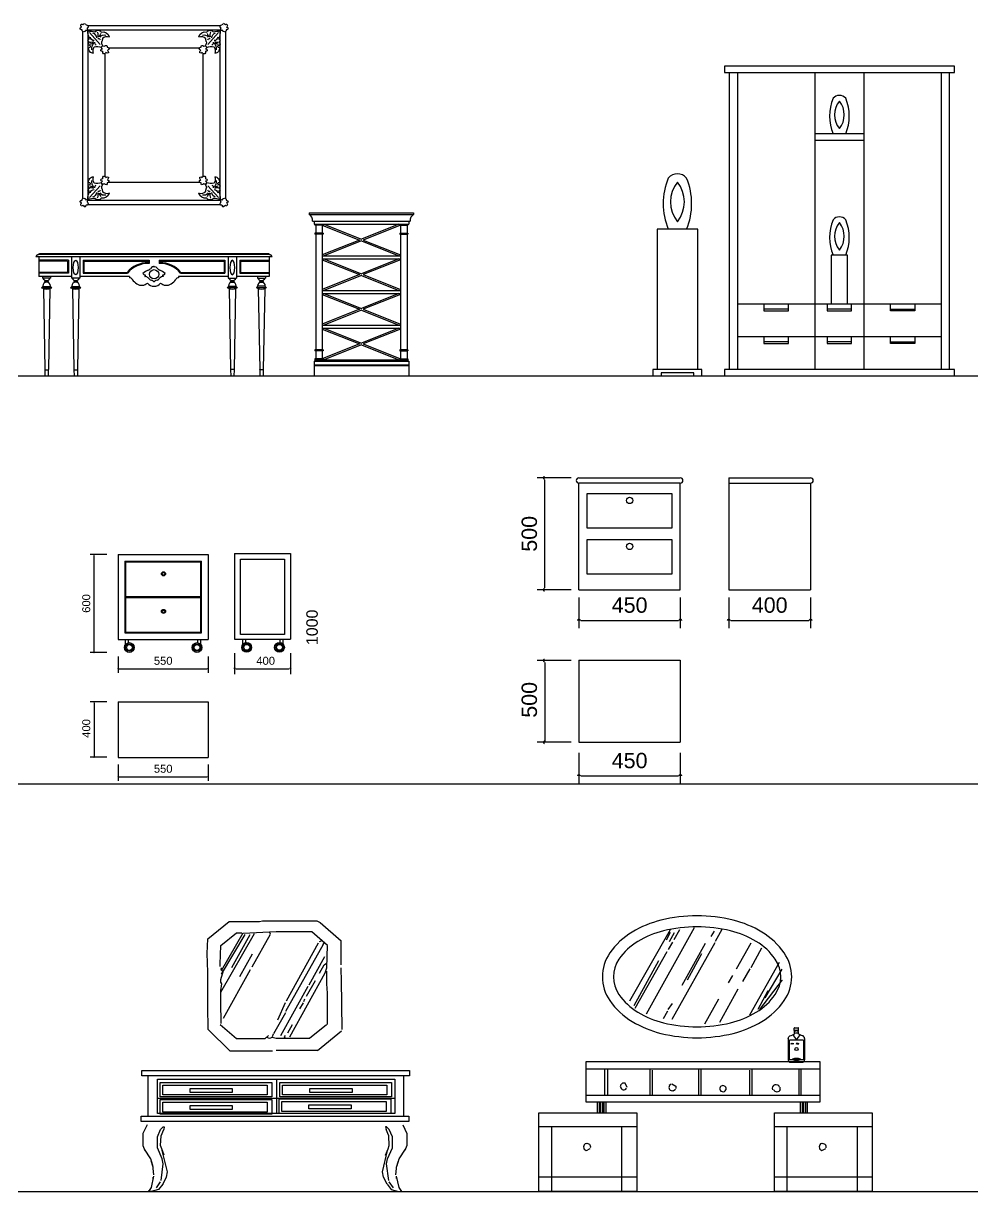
# Model space of a CAD drawing. Header units: inches. Extents: x 6.9 to 49.4, y 11.8 to 36.5.
# Drawn here: x 32.39 to 38.21, y 17.42 to 24.59 of the extents above; entities that cross this region are included whole.
import ezdxf

# ---------------------------------------------------------------- set-up
doc = ezdxf.new("R2010")
doc.units = ezdxf.units.IN
doc.header["$MEASUREMENT"] = 0
doc.layers.add('02', color=2, linetype='Continuous')
doc.layers.add('1', color=1, linetype='Continuous')
doc.styles.get("Standard").update_dxf_attribs({"font": 'arial.ttf'})

msp = doc.modelspace()

# ---------------------------------------------------------------- linework, layer by layer
at = {"layer": '02'}
for p, q in [((35.7457, 21.7993), (35.5362, 21.7993)), ((35.7928, 21.7993), (36.4141, 21.7993)), ((36.711, 21.7993), (36.711, 21.1126)), ((36.711, 21.7993), (37.2125, 21.7993)), ((35.7928, 21.1126), (35.7928, 21.7666)), ((36.4141, 21.7666), (35.7928, 21.7666)), ((36.4141, 21.1126), (36.4141, 21.7666)), ((36.711, 21.7666), (37.2125, 21.7666)), ((37.2125, 21.7666), (37.2125, 21.1126)), ((36.365, 21.7012), (35.8418, 21.7012)), ((35.8418, 21.7012), (35.8418, 21.4927)), ((36.365, 21.4927), (36.365, 21.7012)), ((35.8418, 21.4927), (36.365, 21.4927)), ((36.365, 21.4191), (35.8418, 21.4191)), ((35.8418, 21.4191), (35.8418, 21.2107)), ((36.365, 21.2107), (36.365, 21.4191)), ((32.8986, 21.3288), (32.7979, 21.3288)), ((32.9697, 21.3288), (33.5197, 21.3288)), ((32.9697, 21.3288), (32.9697, 20.8088)), ((33.0097, 21.2888), (33.4797, 21.2888)), ((33.0097, 21.2888), (33.0097, 20.8488)), ((33.0147, 21.2838), (33.0147, 21.0713)), ((33.0147, 21.2838), (33.4747, 21.2838)), ((33.4747, 21.0713), (33.4747, 21.2838)), ((33.4797, 20.8488), (33.4797, 21.2888)), ((33.5197, 21.3288), (33.5197, 20.8088)), ((33.6827, 21.3358), (33.6827, 20.8098)), ((33.6827, 21.3358), (34.0241, 21.3358)), ((34.0241, 21.3358), (34.0241, 20.8098)), ((35.8418, 21.2107), (36.365, 21.2107)), ((33.0147, 21.0713), (33.4747, 21.0713)), ((33.0147, 21.0663), (33.4747, 21.0663)), ((33.0147, 21.0663), (33.0147, 20.8538)), ((33.4747, 20.8538), (33.4747, 21.0663)), ((35.7457, 21.1126), (35.5362, 21.1126)), ((35.7928, 21.1126), (36.4141, 21.1126)), ((35.7928, 21.0655), (35.7928, 20.8771)), ((36.4141, 21.0655), (36.4141, 20.8771)), ((36.711, 21.1126), (37.2125, 21.1126)), ((36.711, 21.0655), (36.711, 20.8771)), ((37.2125, 21.0655), (37.2125, 20.8771)), ((33.0097, 20.8488), (33.4797, 20.8488)), ((33.0147, 20.8538), (33.4747, 20.8538)), ((32.9697, 20.8088), (33.5197, 20.8088)), ((33.0147, 20.778), (33.0147, 20.8088)), ((33.0327, 20.7884), (33.0327, 20.8088)), ((33.4567, 20.7884), (33.4567, 20.8088)), ((33.4747, 20.778), (33.4747, 20.8088)), ((33.6827, 20.8098), (34.0241, 20.8098)), ((33.7338, 20.779), (33.7338, 20.8098)), ((33.7518, 20.7894), (33.7518, 20.8098)), ((33.9624, 20.7894), (33.9624, 20.8098)), ((33.9804, 20.779), (33.9804, 20.8098)), ((32.8986, 20.7288), (32.7979, 20.7288)), ((32.9697, 20.7042), (32.9697, 20.6036)), ((33.5197, 20.7042), (33.5197, 20.6036)), ((33.6827, 20.7244), (33.6827, 20.5962)), ((34.0241, 20.7244), (34.0241, 20.5962)), ((35.7457, 20.6792), (35.5362, 20.6792)), ((35.5833, 20.6674), (35.5833, 20.1775)), ((35.7928, 20.681), (35.7928, 20.1794)), ((35.7928, 20.681), (36.4141, 20.681)), ((36.4141, 20.681), (36.4141, 20.1794)), ((32.8986, 20.4256), (32.7979, 20.4256)), ((32.8225, 20.4195), (32.8225, 20.0865)), ((32.9697, 20.4256), (32.9697, 20.0842)), ((32.9697, 20.4256), (33.5197, 20.4256)), ((33.5197, 20.4256), (33.5197, 20.0842)), ((35.7457, 20.1775), (35.5362, 20.1775)), ((35.7928, 20.1794), (36.4141, 20.1794)), ((32.8986, 20.0865), (32.7979, 20.0865)), ((32.9697, 20.0842), (33.5197, 20.0842)), ((35.7928, 20.1123), (35.7928, 19.9239)), ((36.4141, 20.1123), (36.4141, 19.9239)), ((32.9697, 20.0422), (32.9697, 19.9416)), ((33.5197, 20.0422), (33.5197, 19.9416)), ((33.5175, 18.9731), (33.6488, 19.0788)), ((33.6488, 19.0788), (33.8347, 19.0788)), ((33.8347, 19.0788), (33.8539, 19.082)), ((33.8539, 19.082), (34.1871, 19.082)), ((34.1871, 19.082), (34.2064, 19.0724)), ((34.2064, 19.0724), (34.3345, 18.9603)), ((33.5976, 18.9314), (33.6937, 19.0083)), ((33.6648, 18.7969), (33.777, 18.9987)), ((33.6937, 19.0083), (33.7257, 19.0083)), ((33.9372, 19.0148), (33.7353, 19.0051)), ((33.7898, 18.8001), (33.902, 19.0019)), ((33.902, 19.0019), (33.8988, 19.0115)), ((34.1551, 19.0148), (33.9372, 19.0148)), ((34.2512, 18.9314), (34.1551, 19.0148)), ((36.2065, 18.5128), (36.5011, 19.0412)), ((36.3303, 18.9671), (36.3531, 19.0137)), ((36.3478, 18.9556), (36.3793, 19.0111)), ((36.3768, 18.9675), (36.4111, 19.0288)), ((36.6032, 18.9869), (36.6233, 19.019)), ((36.6296, 18.9581), (36.6696, 19.031)), ((33.5143, 18.8834), (33.5175, 18.9731)), ((33.5944, 18.8161), (33.5976, 18.9314)), ((34.2256, 18.9379), (33.9949, 18.5277)), ((34.0013, 18.5918), (34.1967, 18.9475)), ((34.216, 18.9603), (34.1999, 18.9539)), ((34.2256, 18.9379), (34.232, 18.9475)), ((34.248, 18.7937), (34.2512, 18.9314)), ((34.3345, 18.8129), (34.3345, 18.9603)), ((36.3425, 18.9062), (36.3682, 18.9529)), ((36.3636, 18.4793), (36.6268, 18.9493)), ((36.4257, 18.689), (36.5687, 18.9459)), ((36.7588, 18.7881), (36.8475, 18.9487)), ((36.8488, 18.7976), (36.9146, 18.9173)), ((33.5175, 18.768), (33.5143, 18.8834)), ((34.1391, 18.6911), (34.2352, 18.8642)), ((36.1364, 18.5471), (36.3338, 18.8945)), ((36.4574, 18.7212), (36.546, 18.8818)), ((33.5944, 18.8033), (33.5944, 18.8161)), ((33.6008, 18.7937), (33.5976, 18.7873)), ((33.5976, 18.7873), (33.6072, 18.7712)), ((33.5976, 18.7232), (33.6136, 18.7776)), ((33.6136, 18.4861), (33.7802, 18.7841)), ((34.2031, 18.7616), (34.232, 18.8129)), ((34.232, 18.8129), (34.2448, 18.8225)), ((34.2384, 18.7648), (34.248, 18.7937)), ((34.248, 18.6975), (34.248, 18.7744)), ((34.3345, 18.7808), (34.3345, 18.7937)), ((34.3377, 18.7232), (34.3345, 18.7808)), ((36.1305, 18.5644), (36.282, 18.8388)), ((36.7973, 18.71), (36.8431, 18.7889)), ((33.5175, 18.5309), (33.5175, 18.768)), ((33.5976, 18.7072), (33.5976, 18.7232)), ((33.604, 18.6975), (33.5976, 18.7072)), ((34.0205, 18.3707), (34.2384, 18.7648)), ((34.123, 18.6206), (34.1775, 18.7168)), ((34.3409, 18.4156), (34.3377, 18.7232)), ((36.7102, 18.7035), (36.7359, 18.7473)), ((36.9005, 18.5392), (37.0413, 18.7205)), ((33.5976, 18.6559), (33.604, 18.6975)), ((33.5976, 18.5469), (33.5976, 18.6559)), ((33.966, 18.3803), (34.1327, 18.6815)), ((34.2512, 18.6399), (34.248, 18.6975)), ((34.2512, 18.4476), (34.2512, 18.6399)), ((36.6572, 18.4615), (36.7687, 18.6659)), ((36.8918, 18.542), (36.9518, 18.6558)), ((33.9468, 18.4765), (33.9949, 18.5822)), ((34.0814, 18.5437), (34.1038, 18.579)), ((34.107, 18.5886), (34.1134, 18.6046)), ((36.3398, 18.5401), (36.3657, 18.5752)), ((36.5643, 18.452), (36.6501, 18.6038)), ((33.5207, 18.4444), (33.5175, 18.5309)), ((33.6008, 18.4925), (33.5976, 18.5469)), ((33.6008, 18.454), (33.6008, 18.4925)), ((33.9949, 18.5181), (33.9212, 18.3899)), ((36.3113, 18.4847), (36.337, 18.5314)), ((33.5207, 18.4156), (33.5207, 18.4444)), ((33.6552, 18.2842), (33.5207, 18.4156)), ((33.5944, 18.4476), (33.6937, 18.3611)), ((34.0077, 18.3963), (34.0365, 18.4476)), ((34.2448, 18.4444), (34.1423, 18.3611)), ((37.1128, 18.4095), (37.1128, 18.4239)), ((37.1158, 18.4269), (37.1357, 18.4269)), ((37.1387, 18.4095), (37.1387, 18.4239)), ((33.6937, 18.3611), (33.8699, 18.3611)), ((33.8699, 18.3611), (33.8891, 18.3803)), ((33.8955, 18.3611), (33.8795, 18.3675)), ((33.9116, 18.3675), (33.8955, 18.3611)), ((33.9372, 18.3611), (33.9116, 18.3675)), ((33.9148, 18.3739), (33.9212, 18.3899)), ((34.1423, 18.3611), (33.9372, 18.3611)), ((33.9885, 18.3707), (33.9949, 18.3803)), ((33.9949, 18.3643), (33.9885, 18.3707)), ((34.1903, 18.2874), (34.3377, 18.4092)), ((37.0758, 18.3613), (37.0758, 18.2304)), ((37.1142, 18.4068), (37.1128, 18.4095)), ((37.1373, 18.4068), (37.1387, 18.4095)), ((37.1758, 18.3613), (37.1758, 18.2304)), ((33.9148, 18.2842), (33.6552, 18.2842)), ((34.1903, 18.2874), (33.9372, 18.2874)), ((37.0908, 18.2154), (37.1608, 18.2154)), ((36.0505, 18.0786), (36.0448, 18.064)), ((36.0591, 18.0874), (36.0533, 18.0815)), ((36.0765, 18.0875), (36.0591, 18.0874)), ((36.0884, 18.0615), (36.0765, 18.0875)), ((36.3584, 18.0813), (36.3468, 18.0725)), ((36.3613, 18.0842), (36.3875, 18.0699)), ((36.3875, 18.0699), (36.3876, 18.0554)), ((37.0268, 18.0494), (37.0267, 18.0639)), ((36.3703, 18.0407), (36.3848, 18.0496)), ((33.1458, 17.8324), (33.1201, 17.7779)), ((33.1201, 17.7779), (33.1201, 17.7042)), ((33.2099, 17.7587), (33.2291, 17.8036)), ((33.2291, 17.8036), (33.2451, 17.8196)), ((33.2323, 17.7651), (33.2483, 17.8036)), ((33.2451, 17.8196), (33.2515, 17.8196)), ((33.2515, 17.8196), (33.2483, 17.8036)), ((34.6139, 17.8196), (34.6074, 17.8196)), ((34.6074, 17.8196), (34.6107, 17.8036)), ((34.6267, 17.7651), (34.6107, 17.8036)), ((34.6299, 17.8036), (34.6139, 17.8196)), ((34.6491, 17.7587), (34.6299, 17.8036)), ((34.7132, 17.8324), (34.7388, 17.7779)), ((34.7388, 17.7779), (34.7388, 17.7042)), ((33.1201, 17.7042), (33.133, 17.6754)), ((33.2099, 17.6914), (33.2099, 17.7587)), ((33.2291, 17.7042), (33.2323, 17.7651)), ((33.2355, 17.685), (33.2291, 17.7042)), ((34.6235, 17.685), (34.6299, 17.7042)), ((34.6299, 17.7042), (34.6267, 17.7651)), ((34.6491, 17.6914), (34.6491, 17.7587)), ((34.7388, 17.7042), (34.726, 17.6754)), ((33.1682, 17.6241), (33.1298, 17.6818)), ((33.181, 17.5825), (33.1682, 17.6241)), ((33.2387, 17.6241), (33.2099, 17.6914)), ((33.2515, 17.6466), (33.2355, 17.685)), ((33.2707, 17.544), (33.2387, 17.6754)), ((33.2451, 17.5921), (33.2387, 17.6241)), ((34.5882, 17.544), (34.6203, 17.6754)), ((34.6074, 17.6466), (34.6235, 17.685)), ((34.6139, 17.5921), (34.6203, 17.6241)), ((34.6203, 17.6241), (34.6491, 17.6914)), ((34.6779, 17.5825), (34.6908, 17.6241)), ((34.6908, 17.6241), (34.7292, 17.6818)), ((35.8593, 17.6848), (35.8361, 17.6729)), ((37.3032, 17.6848), (37.2801, 17.6729)), ((33.1842, 17.5729), (33.1714, 17.6113)), ((33.1842, 17.5633), (33.1842, 17.5729)), ((33.1874, 17.5248), (33.1842, 17.5633)), ((33.2323, 17.4896), (33.2451, 17.5921)), ((34.6267, 17.4896), (34.6139, 17.5921)), ((34.6715, 17.5248), (34.6747, 17.5633)), ((34.6747, 17.5729), (34.6876, 17.6113)), ((34.6747, 17.5633), (34.6747, 17.5729)), ((33.1842, 17.5024), (33.1842, 17.512)), ((33.2034, 17.4447), (33.2291, 17.4832)), ((33.2419, 17.4671), (33.2643, 17.512)), ((33.2643, 17.512), (33.2707, 17.544)), ((34.5946, 17.512), (34.5882, 17.544)), ((34.6171, 17.4671), (34.5946, 17.512)), ((34.6555, 17.4447), (34.6299, 17.4832)), ((34.6747, 17.5024), (34.6747, 17.512)), ((33.1714, 17.4223), (33.1522, 17.4255)), ((33.2163, 17.4351), (33.1714, 17.4223)), ((33.2419, 17.4671), (33.2163, 17.4351)), ((34.6171, 17.4671), (34.6427, 17.4351)), ((34.6427, 17.4351), (34.6876, 17.4223)), ((34.6876, 17.4223), (34.7068, 17.4255))]:
    msp.add_line(p, q, dxfattribs=at)
msp.add_lwpolyline([(33.7185, 21.3012), (33.9888, 21.3012), (33.9888, 20.8385), (33.7185, 20.8385)], close=True, dxfattribs=at)
for points in [[(35.9823, 18.5935, 0.106921), (36.1195, 18.4652, 0.074173), (36.295, 18.3929, 0.122014), (36.7384, 18.3929, 0.074173), (36.9139, 18.4652, 0.106921), (37.0511, 18.5935, 0.312492), (37.0511, 18.8858, 0.106921), (36.9139, 19.0141, 0.074173), (36.7384, 19.0865, 0.122014), (36.295, 19.0865, 0.074173), (36.1195, 19.0141, 0.106921), (35.9823, 18.8858, 0.312492), (35.9823, 18.5935)], [(36.0374, 18.6317, 0.106921), (36.1539, 18.5227, 0.074173), (36.3111, 18.4579, 0.122014), (36.7223, 18.4579, 0.074173), (36.8794, 18.5227, 0.106921), (36.996, 18.6317, 0.312492), (36.996, 18.8476, 0.106921), (36.8794, 18.9566, 0.074173), (36.7223, 19.0214, 0.122014), (36.3111, 19.0214, 0.074173), (36.1539, 18.9566, 0.106921), (36.0374, 18.8476, 0.312492), (36.0374, 18.6317)], [(37.1048, 18.2296), (37.0867, 18.2296, -0.414214), (37.0837, 18.2326), (37.0837, 18.3497, -0.414214), (37.0867, 18.3527), (37.1657, 18.3527, -0.414214), (37.1687, 18.3497), (37.1687, 18.2326, -0.414214), (37.1657, 18.2296), (37.1475, 18.2296)]]:
    msp.add_lwpolyline(points, format="xyb", dxfattribs=at)
for points in [[(33.802, 19.0032), (33.5954, 18.6427)], [(33.7332, 19.007), (33.5996, 18.7764)], [(33.745, 18.9989), (33.5996, 18.7561)], [(36.352, 19.0277), (36.1026, 18.5896)], [(33.7897, 18.8775), (33.713, 18.7397)], [(37.0197, 18.8267), (36.8387, 18.5052)], [(37.0358, 18.7865), (36.9312, 18.6097)], [(35.8371, 17.9706), (35.8371, 18.2198), (37.2691, 18.2198), (37.2691, 17.9706), (35.8371, 17.9706)], [(33.1131, 18.1326), (33.1131, 18.1646), (34.7539, 18.1646), (34.7539, 18.1326), (33.1131, 18.1326)], [(33.1498, 18.1326), (33.1498, 17.8813)], [(34.7176, 18.1284), (34.7176, 17.8856)], [(35.8371, 18.1756), (37.2691, 18.1756)], [(35.9498, 18.1756), (35.9498, 18.0108)], [(35.9699, 18.0108), (35.9699, 18.1756)], [(36.2273, 18.1716), (36.2273, 18.0108)], [(36.2434, 18.0108), (36.2434, 18.1675)], [(36.5249, 18.1756), (36.5249, 18.0108)], [(36.541, 18.0108), (36.541, 18.1716)], [(36.8387, 18.1675), (36.8387, 18.0108)], [(36.8548, 18.0108), (36.8548, 18.1716)], [(37.1403, 18.1756), (37.1403, 18.0148)], [(37.1524, 18.1756), (37.1524, 18.0108)], [(33.2105, 17.9016), (33.2105, 18.1124), (34.6649, 18.1124), (34.6649, 17.9016), (33.2105, 17.9016)], [(33.2269, 18.0028), (33.2269, 18.0921), (33.9111, 18.0921), (33.9111, 18.0028), (33.2269, 18.0028)], [(33.2429, 18.015), (33.2429, 18.0757), (33.8829, 18.0757), (33.8829, 18.015), (33.2429, 18.015)], [(33.409, 18.031), (33.409, 18.0555), (33.6683, 18.0555), (33.6683, 18.031), (33.409, 18.031)], [(33.9398, 18.1082), (33.9398, 17.9058)], [(33.9605, 18.0028), (33.9605, 18.0921), (34.6447, 18.0921), (34.6447, 18.0028), (33.9605, 18.0028)], [(33.9765, 18.015), (33.9765, 18.0757), (34.6164, 18.0757), (34.6164, 18.015), (33.9765, 18.015)], [(34.1426, 18.031), (34.1426, 18.0555), (34.4019, 18.0555), (34.4019, 18.031), (34.1426, 18.031)], [(33.2063, 17.9947), (34.6607, 17.9947)], [(33.2269, 17.8974), (33.2269, 17.9867), (33.9111, 17.9867), (33.9111, 17.8974), (33.2269, 17.8974)], [(33.9558, 17.9016), (33.9558, 17.991), (34.6401, 17.991), (34.6401, 17.9016)], [(37.2691, 18.0108), (35.8371, 18.0108)], [(33.2429, 17.9096), (33.2429, 17.9703), (33.8829, 17.9703), (33.8829, 17.9096), (33.2429, 17.9096)], [(33.409, 17.9256), (33.409, 17.9501), (33.6683, 17.9501), (33.6683, 17.9256), (33.409, 17.9256)], [(33.9718, 17.9138), (33.9718, 17.9745), (34.6118, 17.9745), (34.6118, 17.9138), (33.9718, 17.9138)], [(34.138, 17.9298), (34.138, 17.9543), (34.3972, 17.9543), (34.3972, 17.9298), (34.138, 17.9298)], [(35.9055, 17.9706), (35.9055, 17.9063)], [(35.9176, 17.9666), (35.9176, 17.9063)], [(35.9256, 17.9706), (35.9256, 17.9063)], [(35.9377, 17.9666), (35.9377, 17.9063)], [(35.9457, 17.9706), (35.9457, 17.9063)], [(35.9578, 17.9666), (35.9578, 17.9063)], [(37.1484, 17.9706), (37.1484, 17.9063)], [(37.1605, 17.9666), (37.1605, 17.9063)], [(37.1685, 17.9706), (37.1685, 17.9063)], [(37.1806, 17.9666), (37.1806, 17.9063)], [(37.1926, 17.9666), (37.1926, 17.9063)], [(33.1093, 17.8531), (33.1093, 17.8856), (34.7497, 17.8856), (34.7497, 17.8531), (33.1093, 17.8531)], [(35.5475, 17.4239), (35.5475, 17.9063), (36.1469, 17.9063), (36.1469, 17.4239), (35.5475, 17.4239)], [(36.9915, 17.4239), (36.9915, 17.9063), (37.5908, 17.9063), (37.5908, 17.4239), (36.9915, 17.4239)], [(35.5475, 17.8219), (36.1428, 17.8219)], [(35.624, 17.8219), (35.624, 17.4239)], [(36.0543, 17.8219), (36.0543, 17.428)], [(36.9915, 17.8219), (37.5868, 17.8219)], [(37.0679, 17.8219), (37.0679, 17.4239)], [(37.4983, 17.8219), (37.4983, 17.428)], [(33.186, 17.5171), (33.17, 17.448), (33.154, 17.4239)], [(34.6729, 17.5171), (34.689, 17.448), (34.705, 17.4239)], [(35.5516, 17.5124), (36.1469, 17.5124)], [(36.9955, 17.5124), (37.5908, 17.5124)]]:
    msp.add_lwpolyline(points, dxfattribs=at)
for centre, radius in [((36.1034, 21.6607), 0.0195), ((36.1034, 21.3787), 0.0195), ((33.2466, 21.2108), 0.0125), ((33.2466, 21.2108), 0.0075), ((33.2466, 20.9803), 0.0125), ((33.2466, 20.9803), 0.0075), ((33.0377, 20.7588), 0.03), ((33.0377, 20.7588), 0.023), ((33.0377, 20.7588), 0.018), ((33.4517, 20.7588), 0.03), ((33.4517, 20.7588), 0.023), ((33.4517, 20.7588), 0.018), ((33.7568, 20.7598), 0.03), ((33.7568, 20.7598), 0.023), ((33.7568, 20.7598), 0.018), ((33.9574, 20.7598), 0.03), ((33.9574, 20.7598), 0.023), ((33.9574, 20.7598), 0.018), ((37.1262, 18.2968), 0.0095)]:
    msp.add_circle(centre, radius, dxfattribs=at)
for centre, radius, start, end in [((35.7928, 21.7829), 0.0164, 90, 270), ((36.4141, 21.7829), 0.0164, 270, 90), ((37.2125, 21.7829), 0.0164, 270, 90), ((37.1158, 18.4239), 0.003, 90, 180), ((37.1357, 18.4239), 0.003, 0, 90), ((37.0728, 18.3332), 0.0569, 20.02185, 60.65021), ((37.1258, 18.3065), 0.1044, 82.8668, 97.1332), ((37.1258, 18.3099), 0.0839, 81.64877, 98.35123), ((37.1258, 18.303), 0.1044, 83.63703, 96.36297), ((37.1796, 18.3332), 0.0569, 119.69595, 159.97815), ((37.0908, 18.2304), 0.015, 180, 270), ((37.1608, 18.2304), 0.015, 270, 0), ((36.068, 18.0671), 0.0203, 187.62502, 326.80993), ((36.3644, 18.061), 0.0203, 146.80993, 286.4454), ((36.6752, 18.055), 0.0203, 173.37498, 337.30141), ((36.6753, 18.0521), 0.0203, 344.5546, 166.46376), ((37.0006, 18.0549), 0.0232, 18.93495, 198.93495), ((37.0064, 18.0579), 0.0232, 201.05605, 337.30141), ((35.8446, 17.6963), 0.0232, 111.05604, 249.94396), ((35.8446, 17.6963), 0.0203, 342.06505, 111.05604), ((37.2886, 17.6963), 0.0232, 111.05604, 249.94396), ((37.2886, 17.6963), 0.0203, 342.06505, 111.05604)]:
    msp.add_arc(centre, radius, start, end, dxfattribs=at)
for major_axis, ratio in [((-0.0243, 0), 0.315402), ((-0.0164, 0), 0.34067)]:
    msp.add_ellipse((37.1262, 18.2332), major_axis=major_axis, ratio=ratio, dxfattribs=at)
for points in [[(37.0758, 18.3613), (37.0794, 18.3723), (37.1113, 18.3871), (37.1126, 18.3881), (37.1136, 18.3929)], [(37.1136, 18.3929), (37.1142, 18.4067)], [(37.1379, 18.3929), (37.1373, 18.4067)], [(37.1758, 18.3613), (37.1721, 18.3723), (37.1402, 18.3871), (37.1389, 18.3881), (37.1379, 18.3929)]]:
    msp.add_spline(points, degree=3, dxfattribs=at)
at = {"layer": '1', "extrusion": (-2.22045e-16, 2.83275e-16, -1)}
for p, q in [((32.7841, 23.502), (32.7841, 24.5459)), ((32.7841, 24.5459), (33.5935, 24.5459)), ((32.7929, 24.5292), (32.8589, 24.4572)), ((33.5846, 24.5292), (33.5187, 24.4572)), ((33.6256, 24.5354), (33.6256, 23.5125)), ((33.4883, 24.4009), (33.4883, 23.6469)), ((32.7929, 23.5187), (32.8589, 23.5906)), ((33.5846, 23.5187), (33.5187, 23.5906))]:
    msp.add_line(p, q, dxfattribs=at)
at = {"layer": '1', "extrusion": (2.22045e-16, 2.83275e-16, -1)}
msp.add_line((33.5935, 23.502), (33.5935, 24.5459), dxfattribs=at)
at = {"layer": '1'}
for p, q in [((36.7143, 24.2839), (36.7143, 22.4639)), ((36.7643, 24.2839), (36.7643, 22.4639)), ((37.2393, 24.2839), (37.2393, 22.4639)), ((37.5393, 24.2839), (37.5393, 22.4639)), ((38.0143, 22.4639), (38.0143, 24.2839)), ((38.0643, 22.4639), (38.0643, 24.2839)), ((34.1393, 23.4239), (34.7793, 23.4239)), ((34.1393, 23.4239), (34.1393, 23.4139)), ((34.1393, 23.4139), (34.7793, 23.4139)), ((34.1593, 23.3739), (34.7593, 23.3739)), ((34.1693, 23.3739), (34.1693, 23.3539)), ((34.7493, 23.3739), (34.7493, 23.3539)), ((34.7793, 23.4239), (34.7793, 23.4139)), ((34.1693, 23.3539), (34.7493, 23.3539)), ((34.1743, 23.3539), (34.1743, 23.3489)), ((34.2243, 23.3489), (34.1743, 23.3489)), ((34.2243, 23.2989), (34.1743, 23.2989)), ((34.1743, 23.2989), (34.1743, 23.2939)), ((34.2243, 23.2939), (34.1743, 23.2939)), ((34.1793, 23.3489), (34.1793, 23.2989)), ((34.1793, 23.2939), (34.1793, 22.5839)), ((34.2193, 23.3489), (34.2193, 23.2989)), ((34.2193, 23.3483), (34.4487, 23.2577)), ((34.2193, 23.2939), (34.2193, 22.5839)), ((34.2243, 23.3539), (34.2243, 23.3489)), ((34.2243, 23.2989), (34.2243, 23.2939)), ((34.2299, 23.3539), (34.4593, 23.2634)), ((34.6887, 23.3539), (34.4593, 23.2634)), ((34.6993, 23.3483), (34.4699, 23.2577)), ((34.6943, 23.3539), (34.6943, 23.3489)), ((34.6943, 23.3489), (34.7443, 23.3489)), ((34.6943, 23.2989), (34.6943, 23.2939)), ((34.6943, 23.2989), (34.7443, 23.2989)), ((34.6943, 23.2939), (34.7443, 23.2939)), ((34.6993, 23.3489), (34.6993, 23.2989)), ((34.6993, 23.2939), (34.6993, 22.5839)), ((34.7393, 23.3489), (34.7393, 23.2989)), ((34.7393, 23.2939), (34.7393, 22.5839)), ((34.7443, 23.3539), (34.7443, 23.3489)), ((34.7443, 23.2989), (34.7443, 23.2939)), ((34.4487, 23.2577), (34.2193, 23.1671)), ((34.4593, 23.252), (34.2299, 23.1614)), ((34.4593, 23.252), (34.6887, 23.1614)), ((34.4699, 23.2577), (34.6993, 23.1671)), ((33.9135, 23.1539), (32.4635, 23.1539)), ((33.8959, 23.1689), (32.4812, 23.1689)), ((32.4835, 23.1539), (32.4835, 23.0339)), ((33.8914, 23.1739), (32.4856, 23.1739)), ((32.6835, 23.1539), (32.6835, 23.0239)), ((32.7335, 23.1539), (32.7335, 23.0239)), ((33.6435, 23.1539), (33.6435, 23.0239)), ((33.6935, 23.1539), (33.6935, 23.0239)), ((33.8935, 23.1539), (33.8935, 23.0339)), ((34.2193, 23.1614), (34.6993, 23.1614)), ((34.2193, 23.1414), (34.6993, 23.1414)), ((34.2299, 23.1414), (34.4593, 23.0509)), ((34.6887, 23.1414), (34.4593, 23.0509)), ((32.6635, 23.1339), (32.4835, 23.1339)), ((32.6585, 23.1289), (32.4835, 23.1289)), ((32.6585, 23.1289), (32.6585, 23.0589)), ((32.6635, 23.1339), (32.6635, 23.0539)), ((32.7535, 23.1339), (32.7535, 23.0539)), ((32.7535, 23.1339), (33.1585, 23.1339)), ((32.7585, 23.1289), (32.7585, 23.0589)), ((32.7585, 23.1289), (33.1535, 23.1289)), ((33.1535, 23.1289), (33.1535, 23.119)), ((33.1585, 23.1339), (33.1585, 23.1139)), ((33.219, 23.1339), (33.219, 23.1139)), ((33.219, 23.1339), (33.6235, 23.1339)), ((33.224, 23.1289), (33.224, 23.119)), ((33.224, 23.1289), (33.6185, 23.1289)), ((33.6185, 23.1289), (33.6185, 23.0589)), ((33.6235, 23.1339), (33.6235, 23.0539)), ((33.7135, 23.1339), (33.7135, 23.0539)), ((33.7135, 23.1339), (33.8935, 23.1339)), ((33.7185, 23.1289), (33.7185, 23.0589)), ((33.7185, 23.1289), (33.8935, 23.1289)), ((34.2193, 23.1358), (34.4487, 23.0452)), ((34.6993, 23.1358), (34.4699, 23.0452)), ((32.6585, 23.0589), (32.4835, 23.0589)), ((32.6635, 23.0539), (32.4835, 23.0539)), ((32.6835, 23.0339), (32.4835, 23.0339)), ((32.505, 23.0339), (32.505, 23.0239)), ((32.555, 23.0239), (32.505, 23.0239)), ((32.54, 23.0039), (32.52, 23.0039)), ((32.54, 22.9989), (32.52, 22.9989)), ((32.5225, 23.0102), (32.5225, 23.0039)), ((32.5375, 23.0102), (32.5375, 23.0039)), ((32.555, 23.0339), (32.555, 23.0239)), ((32.7335, 23.0239), (32.6835, 23.0239)), ((32.7185, 23.0039), (32.6985, 23.0039)), ((32.7185, 22.9989), (32.6985, 22.9989)), ((32.701, 23.0102), (32.701, 23.0039)), ((32.716, 23.0102), (32.716, 23.0039)), ((33.0385, 23.0339), (32.7335, 23.0339)), ((32.7535, 23.0539), (33.0262, 23.0539)), ((32.7585, 23.0589), (33.0238, 23.0589)), ((33.0385, 23.0339), (33.0385, 23.0255)), ((33.3385, 23.0339), (33.3385, 23.0255)), ((33.6435, 23.0339), (33.3385, 23.0339)), ((33.3514, 23.0539), (33.6235, 23.0539)), ((33.3537, 23.0589), (33.6185, 23.0589)), ((33.6435, 23.0239), (33.6935, 23.0239)), ((33.6585, 23.0039), (33.6785, 23.0039)), ((33.6585, 22.9989), (33.6785, 22.9989)), ((33.661, 23.0102), (33.661, 23.0039)), ((33.676, 23.0102), (33.676, 23.0039)), ((33.8935, 23.0339), (33.6935, 23.0339)), ((33.7135, 23.0539), (33.8935, 23.0539)), ((33.7185, 23.0589), (33.8935, 23.0589)), ((33.822, 23.0339), (33.822, 23.0239)), ((33.822, 23.0239), (33.872, 23.0239)), ((33.837, 23.0039), (33.857, 23.0039)), ((33.837, 22.9989), (33.857, 22.9989)), ((33.8395, 23.0102), (33.8395, 23.0039)), ((33.8545, 23.0102), (33.8545, 23.0039)), ((33.872, 23.0339), (33.872, 23.0239)), ((34.4487, 23.0452), (34.2193, 22.9546)), ((34.4593, 23.0395), (34.2299, 22.9489)), ((34.4593, 23.0395), (34.6887, 22.9489)), ((34.4699, 23.0452), (34.6993, 22.9546)), ((32.4987, 22.9642), (32.5614, 22.9642)), ((32.5064, 22.9733), (32.5537, 22.9733)), ((32.5101, 22.9602), (32.5193, 22.4639)), ((32.55, 22.9602), (32.5408, 22.4639)), ((32.6772, 22.9642), (32.7399, 22.9642)), ((32.6849, 22.9733), (32.7322, 22.9733)), ((32.6886, 22.9602), (32.6978, 22.4639)), ((32.7284, 22.9602), (32.7193, 22.4639)), ((33.6999, 22.9642), (33.6372, 22.9642)), ((33.6922, 22.9733), (33.6449, 22.9733)), ((33.6486, 22.9602), (33.6578, 22.4639)), ((33.6884, 22.9602), (33.6793, 22.4639)), ((33.8784, 22.9642), (33.8156, 22.9642)), ((33.8706, 22.9753), (33.8234, 22.9753)), ((33.8271, 22.9602), (33.8363, 22.4639)), ((33.8669, 22.9602), (33.8577, 22.4639)), ((34.2193, 22.9489), (34.6993, 22.9489)), ((34.2193, 22.9289), (34.6993, 22.9289)), ((34.2299, 22.9289), (34.4593, 22.8384)), ((34.6887, 22.9289), (34.4593, 22.8384)), ((34.2193, 22.9233), (34.4487, 22.8327)), ((34.6993, 22.9233), (34.4699, 22.8327)), ((37.0768, 22.8239), (37.0768, 22.8639)), ((37.4643, 22.8239), (37.4643, 22.8639)), ((37.7018, 22.8239), (37.7018, 22.8639)), ((34.4487, 22.8327), (34.2193, 22.7421)), ((34.4593, 22.827), (34.2299, 22.7364)), ((34.4593, 22.827), (34.6887, 22.7364)), ((34.4699, 22.8327), (34.6993, 22.7421)), ((34.2193, 22.7364), (34.6993, 22.7364)), ((34.2193, 22.7164), (34.6993, 22.7164)), ((34.2193, 22.7108), (34.4487, 22.6202)), ((34.2299, 22.7164), (34.4593, 22.6259)), ((34.6887, 22.7164), (34.4593, 22.6259)), ((34.6993, 22.7108), (34.4699, 22.6202)), ((37.0768, 22.6239), (37.0768, 22.6639)), ((37.4643, 22.6239), (37.4643, 22.6639)), ((37.7018, 22.6239), (37.7018, 22.6639)), ((34.2243, 22.5839), (34.1743, 22.5839)), ((34.1743, 22.5839), (34.1743, 22.5789)), ((34.2243, 22.5789), (34.1743, 22.5789)), ((34.1793, 22.5789), (34.1793, 22.5289)), ((34.4487, 22.6202), (34.2193, 22.5296)), ((34.2193, 22.5789), (34.2193, 22.5289)), ((34.2243, 22.5839), (34.2243, 22.5789)), ((34.4593, 22.6145), (34.2299, 22.5239)), ((34.4593, 22.6145), (34.6887, 22.5239)), ((34.4699, 22.6202), (34.6993, 22.5296)), ((34.7443, 22.5839), (34.6943, 22.5839)), ((34.6943, 22.5839), (34.6943, 22.5789)), ((34.6943, 22.5789), (34.7443, 22.5789)), ((34.6993, 22.5789), (34.6993, 22.5289)), ((34.7393, 22.5789), (34.7393, 22.5289)), ((34.7443, 22.5839), (34.7443, 22.5789)), ((34.1693, 22.5139), (34.7493, 22.5139)), ((34.1693, 22.5139), (34.1693, 22.4239)), ((34.2243, 22.5289), (34.1743, 22.5289)), ((34.1743, 22.5289), (34.1743, 22.5139)), ((34.1743, 22.5239), (34.7443, 22.5239)), ((34.2243, 22.5289), (34.2243, 22.5239)), ((34.6943, 22.5289), (34.7443, 22.5289)), ((34.6943, 22.5289), (34.6943, 22.5239)), ((34.7443, 22.5289), (34.7443, 22.5139)), ((34.7493, 22.5139), (34.7493, 22.4239)), ((28.702, 22.4239), (49.0282, 22.4239)), ((32.5193, 22.4619), (32.52, 22.4239)), ((32.5193, 22.4619), (32.5408, 22.4619)), ((32.5407, 22.4619), (32.54, 22.4239)), ((32.6978, 22.4619), (32.6985, 22.4239)), ((32.6978, 22.4619), (32.7193, 22.4619)), ((32.7192, 22.4619), (32.7185, 22.4239)), ((33.6793, 22.4639), (33.6578, 22.4639)), ((33.6578, 22.4619), (33.6585, 22.4239)), ((33.6792, 22.4619), (33.6785, 22.4239)), ((33.8363, 22.4619), (33.837, 22.4239)), ((33.8577, 22.4619), (33.8363, 22.4619)), ((33.8577, 22.4619), (33.857, 22.4239)), ((34.1693, 22.4929), (34.7493, 22.4929)), ((34.1693, 22.4889), (34.7493, 22.4889)), ((35.5833, 21.1243), (35.5833, 21.7875)), ((32.8225, 20.7349), (32.8225, 21.3226)), ((35.8045, 20.9242), (36.4023, 20.9242)), ((36.7228, 20.9242), (37.2008, 20.9242)), ((32.9758, 20.6281), (33.5136, 20.6281)), ((33.6907, 20.6282), (34.016, 20.6282)), ((28.702, 19.9239), (49.0282, 19.9239)), ((32.9758, 19.9661), (33.5136, 19.9661)), ((35.8045, 19.971), (36.4023, 19.971)), ((28.702, 17.4239), (49.0282, 17.4239))]:
    msp.add_line(p, q, dxfattribs=at)
at = {"layer": '1', "extrusion": (-2.22045e-16, -2.83275e-16, -1)}
msp.add_line((32.7841, 23.502), (33.5935, 23.502), dxfattribs=at)
at = {"layer": '1', "extrusion": (0, 0, -1)}
for points in [[(-32.7821, 24.5739), (-33.5955, 24.5739)], [(-33.6155, 24.5739), (-33.6156, 24.5739)], [(-32.752, 23.5125), (-32.752, 24.5354)], [(-32.9101, 24.4367), (-33.4675, 24.4367)], [(-32.8893, 23.6469), (-32.8893, 24.4009)], [(-33.4675, 23.6112), (-32.9101, 23.6112)], [(-33.5955, 23.4739), (-32.7821, 23.4739)]]:
    msp.add_lwpolyline(points, dxfattribs=at)
at = {"layer": '1'}
msp.add_lwpolyline([(36.6843, 24.2839), (38.0943, 24.2839), (38.0943, 24.3239), (36.6843, 24.3239)], close=True, dxfattribs=at)
for points in [[(37.4282, 23.9089, 0.199657), (37.4282, 24.1265, 0.458689), (37.3503, 24.1265, 0.199657), (37.3503, 23.9089)], [(36.4524, 23.3239, 0.199657), (36.4524, 23.6373, 0.458689), (36.3401, 23.6373, 0.199657), (36.3401, 23.3239)], [(37.4282, 23.1639, 0.199657), (37.4282, 23.3815, 0.458689), (37.3503, 23.3815, 0.199657), (37.3503, 23.1639)]]:
    msp.add_lwpolyline(points, format="xyb", dxfattribs=at)
for points in [[(37.5393, 23.9089), (37.2393, 23.9089)], [(37.2393, 23.8689), (37.5393, 23.8689)], [(36.5213, 22.4639), (36.5213, 23.3239), (36.2713, 23.3239), (36.2713, 22.4639)], [(37.4393, 22.8639), (37.4393, 23.1639), (37.3393, 23.1639), (37.3393, 22.8639)], [(38.0143, 22.8639), (36.7643, 22.8639)], [(36.9268, 22.8639), (36.9268, 22.8239), (37.0768, 22.8239)], [(37.3143, 22.8639), (37.3143, 22.8239), (37.4643, 22.8239)], [(37.8518, 22.8639), (37.8518, 22.8239), (37.7018, 22.8239)], [(37.0768, 22.8339), (36.9268, 22.8339)], [(37.4643, 22.8339), (37.3143, 22.8339)], [(37.7018, 22.8339), (37.8518, 22.8339)], [(38.0143, 22.6639), (36.7643, 22.6639)], [(36.9268, 22.6639), (36.9268, 22.6239), (37.0768, 22.6239)], [(37.3143, 22.6639), (37.3143, 22.6239), (37.4643, 22.6239)], [(37.8518, 22.6639), (37.8518, 22.6239), (37.7018, 22.6239)], [(37.0768, 22.6339), (36.9268, 22.6339)], [(37.4643, 22.6339), (37.3143, 22.6339)], [(37.7018, 22.6339), (37.8518, 22.6339)], [(36.5463, 22.4239), (36.5463, 22.4639), (36.2463, 22.4639), (36.2463, 22.4239)], [(36.4963, 22.4239), (36.4963, 22.4439), (36.2963, 22.4439), (36.2963, 22.4239)], [(38.0943, 22.4239), (38.0943, 22.4639), (36.6843, 22.4639), (36.6843, 22.4239)]]:
    msp.add_lwpolyline(points, dxfattribs=at)
for points, const_width in [([(35.5833, 21.8052, 1), (35.5833, 21.7934)], 0.0118), ([(32.8225, 21.3257, -1), (32.8225, 21.3318, -1)], 0.00614), ([(35.5833, 21.1184, 1), (35.5833, 21.1067, 1)], 0.0118), ([(35.7986, 20.9242, 1), (35.7869, 20.9242, 1)], 0.0118), ([(36.42, 20.9242, 1), (36.4082, 20.9242)], 0.0118), ([(36.7169, 20.9242, 1), (36.7051, 20.9242, 1)], 0.0118), ([(37.2184, 20.9242, 1), (37.2067, 20.9242)], 0.0118), ([(32.8225, 20.7257, -1), (32.8225, 20.7318)], 0.00614), ([(32.9728, 20.6281, 1), (32.9666, 20.6281, 1)], 0.00614), ([(33.5228, 20.6281, 1), (33.5166, 20.6281)], 0.00614), ([(33.6867, 20.6282, 1), (33.6786, 20.6282, 1)], 0.00801), ([(34.0281, 20.6282, 1), (34.02, 20.6282)], 0.00801), ([(35.5833, 20.685, 1), (35.5833, 20.6733)], 0.0118), ([(32.8225, 20.4225, -1), (32.8225, 20.4287, -1)], 0.00614), ([(35.5833, 20.1834, 1), (35.5833, 20.1716, 1)], 0.0118), ([(32.8225, 20.0834, -1), (32.8225, 20.0895)], 0.00614), ([(32.9728, 19.9661, 1), (32.9666, 19.9661, 1)], 0.00614), ([(33.5228, 19.9661, 1), (33.5166, 19.9661)], 0.00614), ([(35.7986, 19.971, 1), (35.7869, 19.971, 1)], 0.0118), ([(36.42, 19.971, 1), (36.4082, 19.971)], 0.0118)]:
    msp.add_lwpolyline(points, format="xyb", dxfattribs=dict(at, const_width=const_width))
msp.add_circle((33.1888, 23.0474), 0.0285, dxfattribs=at)
at = {"layer": '1', "extrusion": (-2.22045e-16, 2.83275e-16, -1)}
for centre, radius, start, end in [((-32.752, 24.5734), 0.0128, 314.76276, 40.33976), ((-32.7411, 24.5679), 0.0139, 94.69871, 138.38862), ((-32.7378, 24.6043), 0.0305, 216.61935, 243.23089), ((-32.7751, 24.583), 0.00609, 284.3515, 5.02188), ((-32.772, 24.5599), 0.0173, 95.04548, 132.52322), ((-32.7726, 24.568), 0.012, 157.6968, 228.31607), ((-33.605, 24.568), 0.012, 311.68393, 22.3032), ((-33.6055, 24.5599), 0.0173, 47.47678, 84.95452), ((-33.6025, 24.583), 0.00609, 174.97812, 255.6485), ((-33.6398, 24.6043), 0.0305, 296.76911, 323.38065), ((-33.6365, 24.5679), 0.0139, 41.61138, 85.30129), ((-33.6255, 24.5734), 0.0128, 139.66024, 225.23724), ((-32.7308, 24.5674), 0.0125, 194.44383, 257.45756), ((-32.7476, 24.562), 0.0157, 269.64557, 333.9887), ((-32.7571, 24.5437), 0.0098, 229.81569, 15.66691), ((-32.7628, 24.5434), 0.00713, 179.65359, 265.41999), ((-32.7751, 24.5525), 0.0105, 226.62059, 299.25792), ((-33.4777, 24.64), 0.7018, 352.21138, 353.37649), ((-32.88, 24.5381), 0.0974, 332.77611, 1.32238), ((-32.4247, 21.6236), 2.9386, 96.99588, 97.85316), ((-32.8216, 24.5034), 0.0232, 270.99703, 353.49566), ((-32.8037, 24.4971), 0.0313, 105.12216, 178.14355), ((-32.8456, 24.5195), 0.0246, 38.02282, 126.80249), ((-32.8081, 24.5165), 0.0366, 151.64988, 204.62109), ((-32.8273, 24.5319), 0.0352, 193.65506, 241.20964), ((-32.8826, 24.4866), 0.0293, 31.21023, 109.35044), ((-32.8478, 24.5245), 0.0193, 130.46634, 154.66747), ((-32.8749, 24.4928), 0.0411, 76.50539, 164.72409), ((-32.9, 24.4704), 0.0363, 41.65104, 113.75598), ((-33.5027, 24.4928), 0.0411, 15.27591, 103.49461), ((-33.4776, 24.4704), 0.0363, 66.24402, 138.34896), ((-33.4949, 24.4866), 0.0293, 70.64956, 148.78977), ((-33.5298, 24.5245), 0.0193, 25.33253, 49.53366), ((-33.5502, 24.5319), 0.0352, 298.79036, 346.34494), ((-33.5319, 24.5195), 0.0246, 53.19751, 141.97718), ((-33.5695, 24.5165), 0.0366, 335.37891, 28.35012), ((-33.5738, 24.4971), 0.0313, 1.85645, 74.87784), ((-33.9528, 21.6236), 2.9386, 82.14684, 83.00412), ((-33.5559, 24.5034), 0.0232, 186.50434, 269.00297), ((-33.4975, 24.5381), 0.0974, 178.67762, 207.22389), ((-32.8999, 24.64), 0.7018, 186.62351, 187.78862), ((-33.6024, 24.5525), 0.0105, 240.74208, 313.37941), ((-33.6147, 24.5434), 0.00713, 274.58001, 0.34641), ((-33.6205, 24.5437), 0.0098, 164.33309, 310.18431), ((-33.6299, 24.562), 0.0157, 206.0113, 270.35443), ((-33.6467, 24.5674), 0.0125, 282.54244, 345.55617), ((-32.8002, 24.4773), 0.0176, 14.1857, 67.33023), ((-32.7689, 24.4702), 0.0182, 141.26114, 211.46497), ((-32.7916, 24.459), 0.00734, 263.45878, 13.22214), ((-32.8167, 24.4313), 0.0288, 269.41503, 10.8109), ((-32.7902, 24.4443), 0.00774, 106.2188, 283.6711), ((-32.8026, 24.4919), 0.0234, 232.45623, 300.81776), ((-32.7903, 24.4928), 0.0355, 222.23545, 261.95284), ((-32.8626, 24.4325), 0.055, 351.91911, 38.32041), ((-32.8648, 24.4175), 0.0501, 342.65873, 28.96554), ((-32.8388, 24.361), 0.0827, 77.57639, 109.78171), ((-32.8401, 24.4662), 0.0143, 293.43539, 17.50707), ((-32.8481, 24.4823), 0.0114, 74.72083, 165.87981), ((-32.8709, 24.4212), 0.00841, 340.51681, 103.29274), ((-32.8771, 24.4388), 0.0103, 294.12169, 51.00101), ((-32.8956, 24.4682), 0.0275, 318.0205, 12.20053), ((-32.8117, 24.4963), 0.0612, 181.70348, 201.34551), ((-32.8761, 24.4383), 0.0101, 56.82345, 133.55403), ((-32.8977, 24.4298), 0.0215, 47.33998, 92.50693), ((-32.8901, 24.4433), 0.0111, 133.39924, 199.46952), ((-32.9026, 24.4294), 0.0104, 78.37608, 165.58681), ((-32.8966, 24.4358), 0.0165, 193.26127, 246.40268), ((-33.4749, 24.4294), 0.0104, 14.41319, 101.62392), ((-33.481, 24.4358), 0.0165, 293.59732, 346.73873), ((-33.4875, 24.4433), 0.0111, 340.53048, 46.60076), ((-33.4799, 24.4298), 0.0215, 87.49307, 132.66002), ((-33.5014, 24.4383), 0.0101, 46.44597, 123.17655), ((-33.4819, 24.4682), 0.0275, 167.79947, 221.9795), ((-33.5659, 24.4963), 0.0612, 338.65449, 358.29652), ((-33.5005, 24.4388), 0.0103, 128.99899, 245.87831), ((-33.5066, 24.4212), 0.00841, 76.70726, 199.48319), ((-33.5388, 24.361), 0.0827, 70.21829, 102.42361), ((-33.5295, 24.4823), 0.0114, 14.12019, 105.27917), ((-33.5375, 24.4662), 0.0143, 162.49293, 246.56461), ((-33.5127, 24.4175), 0.0501, 151.03446, 197.34127), ((-33.5149, 24.4325), 0.055, 141.67959, 188.08089), ((-33.5608, 24.4313), 0.0288, 169.1891, 270.58497), ((-33.5749, 24.4919), 0.0234, 239.18224, 307.54377), ((-33.5872, 24.4928), 0.0355, 278.04716, 317.76455), ((-33.5873, 24.4443), 0.00774, 256.3289, 73.7812), ((-33.5774, 24.4773), 0.0176, 112.66977, 165.8143), ((-33.586, 24.459), 0.00734, 166.77786, 276.54122), ((-33.6087, 24.4702), 0.0182, 328.53503, 38.73886), ((-32.8645, 24.4056), 0.0129, 83.41449, 140.15132), ((-32.8916, 24.4101), 0.0176, 319.59547, 12.30308), ((-32.8811, 24.4127), 0.0143, 205.07541, 281.83724), ((-32.9026, 24.4155), 0.0123, 241.23869, 313.73918), ((-32.8904, 24.4076), 0.0183, 134.22116, 188.8781), ((-33.4871, 24.4076), 0.0183, 351.1219, 45.77884), ((-33.475, 24.4155), 0.0123, 226.26082, 298.76131), ((-33.4964, 24.4127), 0.0143, 258.16276, 334.92459), ((-33.486, 24.4101), 0.0176, 167.69692, 220.40453), ((-33.5131, 24.4056), 0.0129, 39.84868, 96.58551), ((-32.8167, 23.6165), 0.0288, 349.1891, 90.58497), ((-32.8648, 23.6304), 0.0501, 331.03446, 17.34127), ((-32.8916, 23.6378), 0.0176, 347.69692, 40.40453), ((-32.8811, 23.6351), 0.0143, 78.16276, 154.92459), ((-32.9026, 23.6323), 0.0123, 46.26082, 118.76131), ((-32.8904, 23.6403), 0.0183, 171.1219, 225.77884), ((-33.4871, 23.6403), 0.0183, 314.22116, 8.8781), ((-33.475, 23.6323), 0.0123, 61.23869, 133.73918), ((-33.4964, 23.6351), 0.0143, 25.07541, 101.83724), ((-33.486, 23.6378), 0.0176, 139.59547, 192.30308), ((-33.5127, 23.6304), 0.0501, 162.65873, 208.96554), ((-33.5608, 23.6165), 0.0288, 89.41503, 190.8109), ((-32.7689, 23.5777), 0.0182, 148.53503, 218.73886), ((-32.7916, 23.5889), 0.00734, 346.77786, 96.54122), ((-32.7902, 23.6036), 0.00774, 76.3289, 253.7812), ((-32.8026, 23.556), 0.0234, 59.18224, 127.54377), ((-32.7903, 23.555), 0.0355, 98.04716, 137.76455), ((-32.8626, 23.6153), 0.055, 321.67959, 8.08089), ((-32.8388, 23.6869), 0.0827, 250.21829, 282.42361), ((-32.8401, 23.5817), 0.0143, 342.49293, 66.56461), ((-32.8709, 23.6267), 0.00841, 256.70726, 19.48319), ((-32.8645, 23.6423), 0.0129, 219.84868, 276.58551), ((-32.8771, 23.6091), 0.0103, 308.99899, 65.87831), ((-32.8956, 23.5796), 0.0275, 347.79947, 41.9795), ((-32.8117, 23.5515), 0.0612, 158.65449, 178.29652), ((-32.8761, 23.6095), 0.0101, 226.44597, 303.17655), ((-32.8977, 23.6181), 0.0215, 267.49307, 312.66002), ((-32.8901, 23.6046), 0.0111, 160.53048, 226.60076), ((-32.9026, 23.6184), 0.0104, 194.41319, 281.62392), ((-32.8966, 23.612), 0.0165, 113.59732, 166.73873), ((-33.481, 23.612), 0.0165, 13.26127, 66.40268), ((-33.4749, 23.6184), 0.0104, 258.37608, 345.58681), ((-33.4875, 23.6046), 0.0111, 313.39924, 19.46952), ((-33.4799, 23.6181), 0.0215, 227.33998, 272.50693), ((-33.5014, 23.6095), 0.0101, 236.82345, 313.55403), ((-33.4819, 23.5796), 0.0275, 138.0205, 192.20053), ((-33.5131, 23.6423), 0.0129, 263.41449, 320.15132), ((-33.5066, 23.6267), 0.00841, 160.51681, 283.29274), ((-33.5005, 23.6091), 0.0103, 114.12169, 231.00101), ((-33.5659, 23.5515), 0.0612, 1.70348, 21.34551), ((-33.5388, 23.6869), 0.0827, 257.57639, 289.78171), ((-33.5375, 23.5817), 0.0143, 113.43539, 197.50707), ((-33.5149, 23.6153), 0.055, 171.91911, 218.32041), ((-33.5749, 23.556), 0.0234, 52.45623, 120.81776), ((-33.5872, 23.555), 0.0355, 42.23545, 81.95284), ((-33.5873, 23.6036), 0.00774, 286.2188, 103.6711), ((-33.586, 23.5889), 0.00734, 83.45878, 193.22214), ((-33.6087, 23.5777), 0.0182, 321.26114, 31.46497), ((-32.7476, 23.4858), 0.0157, 26.0113, 90.35443), ((-32.7571, 23.5041), 0.0098, 344.33309, 130.18431), ((-32.7628, 23.5045), 0.00713, 94.58001, 180.34641), ((-32.7751, 23.4953), 0.0105, 60.74208, 133.37941), ((-33.4777, 23.4079), 0.7018, 6.62351, 7.78862), ((-32.88, 23.5098), 0.0974, 358.67762, 27.22389), ((-32.4247, 26.4242), 2.9386, 262.14684, 263.00412), ((-32.8002, 23.5706), 0.0176, 292.66977, 345.8143), ((-32.8216, 23.5444), 0.0232, 6.50434, 89.00297), ((-32.8037, 23.5508), 0.0313, 181.85645, 254.87784), ((-32.8456, 23.5283), 0.0246, 233.19751, 321.97718), ((-32.8081, 23.5313), 0.0366, 155.37891, 208.35012), ((-32.8273, 23.516), 0.0352, 118.79036, 166.34494), ((-32.8481, 23.5655), 0.0114, 194.12019, 285.27917), ((-32.8826, 23.5612), 0.0293, 250.64956, 328.78977), ((-32.8478, 23.5234), 0.0193, 205.33253, 229.53366), ((-32.8749, 23.5551), 0.0411, 195.27591, 283.49461), ((-32.9, 23.5774), 0.0363, 246.24402, 318.34896), ((-33.4776, 23.5774), 0.0363, 221.65104, 293.75598), ((-33.5027, 23.5551), 0.0411, 256.50539, 344.72409), ((-33.4949, 23.5612), 0.0293, 211.21023, 289.35044), ((-33.5298, 23.5234), 0.0193, 310.46634, 334.66747), ((-33.5502, 23.516), 0.0352, 13.65506, 61.20964), ((-33.5319, 23.5283), 0.0246, 218.02282, 306.80249), ((-33.5295, 23.5655), 0.0114, 254.72083, 345.87981), ((-33.5695, 23.5313), 0.0366, 331.64988, 24.62109), ((-33.5738, 23.5508), 0.0313, 285.12216, 358.14355), ((-33.9528, 26.4242), 2.9386, 276.99588, 277.85316), ((-33.5559, 23.5444), 0.0232, 90.99703, 173.49566), ((-33.5774, 23.5706), 0.0176, 194.1857, 247.33023), ((-33.4975, 23.5098), 0.0974, 152.77611, 181.32238), ((-33.6024, 23.4953), 0.0105, 46.62059, 119.25792), ((-32.8999, 23.4079), 0.7018, 172.21138, 173.37649), ((-33.6147, 23.5045), 0.00713, 359.65359, 85.41999), ((-33.6205, 23.5041), 0.0098, 49.81569, 195.66691), ((-33.6299, 23.4858), 0.0157, 89.64557, 153.9887), ((-32.7308, 23.4805), 0.0125, 102.54244, 165.55617), ((-32.752, 23.4745), 0.0128, 319.66024, 45.23724), ((-32.7411, 23.48), 0.0139, 221.61138, 265.30129), ((-32.7378, 23.4436), 0.0305, 116.76911, 143.38065), ((-32.7651, 23.4643), 0.00388, 179.49936, 318.7376), ((-32.7751, 23.4649), 0.00609, 354.97812, 75.6485), ((-32.772, 23.488), 0.0173, 227.47678, 264.95452), ((-32.7726, 23.4798), 0.012, 131.68393, 202.3032), ((-33.605, 23.4798), 0.012, 337.6968, 48.31607), ((-33.6055, 23.488), 0.0173, 275.04548, 312.52322), ((-33.6025, 23.4649), 0.00609, 104.3515, 185.02188), ((-33.6124, 23.4643), 0.00388, 221.2624, 0.50064), ((-33.6398, 23.4436), 0.0305, 36.61935, 63.23089), ((-33.6365, 23.48), 0.0139, 274.69871, 318.38862), ((-33.6467, 23.4805), 0.0125, 14.44383, 77.45756), ((-33.6255, 23.4745), 0.0128, 134.76276, 220.33976)]:
    msp.add_arc(centre, radius, start, end, dxfattribs=at)
at = {"layer": '1'}
for centre, radius, start, end in [((37.4939, 24.0253), 0.1345, 141.12263, 218.87737), ((37.2846, 24.0253), 0.1345, 321.12263, 38.87737), ((36.547, 23.4915), 0.1936, 141.12263, 218.87737), ((36.2455, 23.4915), 0.1936, 321.12263, 38.87737), ((34.1211, 23.3798), 0.0386, 351.21466, 61.91544), ((34.7975, 23.3798), 0.0386, 118.08456, 188.78534), ((37.4939, 23.2803), 0.1345, 141.12263, 218.87737), ((37.2846, 23.2803), 0.1345, 321.12263, 38.87737), ((32.4844, 23.1473), 0.0219, 98.34252, 162.32246), ((32.4814, 23.1732), 0.00423, 266.53469, 10.63321), ((33.8956, 23.1732), 0.00423, 169.36679, 273.46531), ((33.8927, 23.1473), 0.0219, 17.67754, 81.65748), ((33.1522, 22.9518), 0.1673, 89.56496, 140.16675), ((33.1522, 22.9518), 0.1623, 87.78547, 140.98828), ((33.2109, 22.9496), 0.1365, 114.851, 131.42317), ((33.1437, 23.1041), 0.0323, 287.82937, 319.51053), ((33.212, 23.0458), 0.0575, 124.99312, 139.51053), ((33.1833, 23.0868), 0.00754, 43.59427, 124.99312), ((33.1942, 23.0868), 0.00754, 55.00688, 136.40573), ((33.1656, 23.0458), 0.0575, 40.48947, 55.00688), ((33.2339, 23.1041), 0.0323, 220.48947, 252.17063), ((33.2253, 22.9518), 0.1623, 39.01172, 92.21453), ((33.2253, 22.9518), 0.1673, 39.83325, 90.43504), ((33.1666, 22.9496), 0.1365, 48.57683, 65.149), ((32.53, 22.9753), 0.0236, 0, 180), ((32.53, 23.0326), 0.0236, 201.42625, 338.57375), ((32.52, 23.0014), 0.0025, 90, 270), ((32.54, 23.0014), 0.0025, 270, 90), ((32.7085, 22.9753), 0.0236, 0, 180), ((32.7085, 23.0326), 0.0236, 201.42625, 338.57375), ((32.6985, 23.0014), 0.0025, 90, 270), ((32.7185, 23.0014), 0.0025, 270, 90), ((33.0381, 23.0047), 0.0209, 33.18218, 88.88542), ((33.1355, 23.0684), 0.0956, 213.18218, 236.86168), ((33.1339, 23.0571), 0.0142, 201.41278, 270.04919), ((33.1339, 23.0358), 0.00189, 89.95081, 270.04919), ((33.1339, 23.0403), 0.0026, 269.95081, 90.04919), ((33.1339, 23.0151), 0.0188, 58.08313, 90.04919), ((32.9864, 22.7783), 0.2977, 55.90945, 58.08313), ((33.1401, 23.0054), 0.0235, 30.43879, 55.90945), ((33.1721, 23.0242), 0.0135, 210.43879, 264.65831), ((33.1688, 22.9887), 0.0221, 49.50904, 84.65831), ((33.1906, 23.0142), 0.0115, 229.50904, 260.83367), ((33.1869, 23.0142), 0.0115, 279.16633, 310.49096), ((33.2088, 22.9887), 0.0221, 95.34169, 130.49096), ((33.2055, 23.0242), 0.0135, 275.34169, 329.56121), ((33.2374, 23.0054), 0.0235, 124.09055, 149.56121), ((33.3911, 22.7783), 0.2977, 121.91687, 124.09055), ((33.2436, 23.0151), 0.0188, 89.95081, 121.91687), ((33.2437, 23.0403), 0.0026, 89.95081, 270.04919), ((33.2437, 23.0571), 0.0142, 269.95081, 338.58722), ((33.2437, 23.0358), 0.00189, 269.95081, 90.04919), ((33.2415, 23.0684), 0.0956, 303.13832, 326.81782), ((33.3389, 23.0047), 0.0209, 91.11458, 146.81782), ((33.6685, 22.9753), 0.0236, 0, 180), ((33.6685, 23.0326), 0.0236, 201.42625, 338.57375), ((33.6585, 23.0014), 0.0025, 90, 270), ((33.6785, 23.0014), 0.0025, 270, 90), ((33.847, 22.9753), 0.0236, 0, 180), ((33.847, 23.0326), 0.0236, 201.42625, 338.57375), ((33.837, 23.0014), 0.0025, 90, 270), ((33.857, 23.0014), 0.0025, 270, 90), ((32.5055, 22.9618), 0.00726, 105.29398, 160.5718), ((32.53, 23.0064), 0.0503, 237.01965, 302.98035), ((32.5026, 22.9726), 0.0039, 285.29398, 11.07312), ((32.5064, 22.9743), 0.001, 90, 270), ((32.5575, 22.9726), 0.0039, 168.92688, 254.70602), ((32.5537, 22.9743), 0.001, 270, 90), ((32.5545, 22.9618), 0.00726, 19.4282, 74.70602), ((32.684, 22.9618), 0.00726, 105.29398, 160.5718), ((32.7085, 23.0064), 0.0503, 237.01965, 302.98035), ((32.6811, 22.9726), 0.0039, 285.29398, 11.07312), ((32.6849, 22.9743), 0.001, 90, 270), ((32.736, 22.9726), 0.0039, 168.92688, 254.70602), ((32.7322, 22.9743), 0.001, 270, 90), ((32.733, 22.9618), 0.00726, 19.4282, 74.70602), ((33.1123, 23.0329), 0.0531, 236.86168, 312.89644), ((33.1885, 23.0239), 0.05, 216.8699, 323.1301), ((33.2647, 23.0329), 0.0531, 227.10356, 303.13832), ((33.644, 22.9618), 0.00726, 105.29398, 160.5718), ((33.6685, 23.0064), 0.0503, 237.01965, 302.98035), ((33.6411, 22.9726), 0.0039, 285.29398, 11.07312), ((33.6449, 22.9743), 0.001, 90, 270), ((33.696, 22.9726), 0.0039, 168.92688, 254.70602), ((33.6922, 22.9743), 0.001, 270, 90), ((33.693, 22.9618), 0.00726, 19.4282, 74.70602), ((33.8225, 22.9618), 0.00726, 105.29398, 160.5718), ((33.847, 23.0064), 0.0503, 237.01965, 302.98035), ((33.8195, 22.9726), 0.0039, 285.29398, 11.07312), ((33.8234, 22.9743), 0.001, 90, 270), ((33.8706, 22.9743), 0.001, 270, 90), ((33.8745, 22.9726), 0.0039, 168.92688, 254.70602), ((33.8715, 22.9618), 0.00726, 19.4282, 74.70602), ((32.5193, 22.4629), 0.001, 90, 272.12077), ((32.5408, 22.4629), 0.001, 267.87923, 90), ((32.6978, 22.4629), 0.001, 90, 272.12077), ((32.7193, 22.4629), 0.001, 267.87923, 90), ((33.6578, 22.4629), 0.001, 90, 272.12077), ((33.6793, 22.4629), 0.001, 267.87923, 90), ((33.8363, 22.4629), 0.001, 90, 272.12077), ((33.8577, 22.4629), 0.001, 267.87923, 90)]:
    msp.add_arc(centre, radius, start, end, dxfattribs=at)
msp.add_ellipse((32.7085, 23.0889), major_axis=(0, -0.0446), ratio=0.337093, dxfattribs=at)
at = {"layer": '1', "extrusion": (0, 0, -1)}
msp.add_ellipse((33.6685, 23.0889), major_axis=(0, -0.0446), ratio=0.337093, dxfattribs=at)

# ---------------------------------------------------------------- texts
at = {"layer": '02', "attachment_point": 5, "rotation": 90}
for s, insert, char_height in [('500', (35.4891, 21.4559), 0.09418), ('600', (32.7734, 21.0288), 0.04909), ('1000', (34.1574, 20.8824), 0.07012), ('500', (35.4891, 20.4379), 0.09418), ('400', (32.7734, 20.2625), 0.04909)]:
    msp.add_mtext(s, dxfattribs=dict(at, insert=insert, char_height=char_height))
at = {"layer": '02', "attachment_point": 5}
for s, insert, char_height in [('450', (36.1034, 21.0184), 0.09418), ('400', (36.9618, 21.0184), 0.09418), ('550', (33.2447, 20.6772), 0.04909), ('400', (33.8727, 20.6772), 0.04909), ('450', (36.1034, 20.0652), 0.09418), ('550', (33.2447, 20.0152), 0.04909)]:
    msp.add_mtext(s, dxfattribs=dict(at, insert=insert, char_height=char_height))
at = {"layer": '02', "char_height": 0.006, "width": 0.018305, "attachment_point": 1}
for s, insert in [('\\Fitalicc.shx;MAN', (37.0914, 18.3324)), ('\\Fitalicc.shx;TSOL', (37.1223, 18.3329))]:
    msp.add_mtext(s, dxfattribs=dict(at, insert=insert))

doc.saveas('drawing.dxf')
